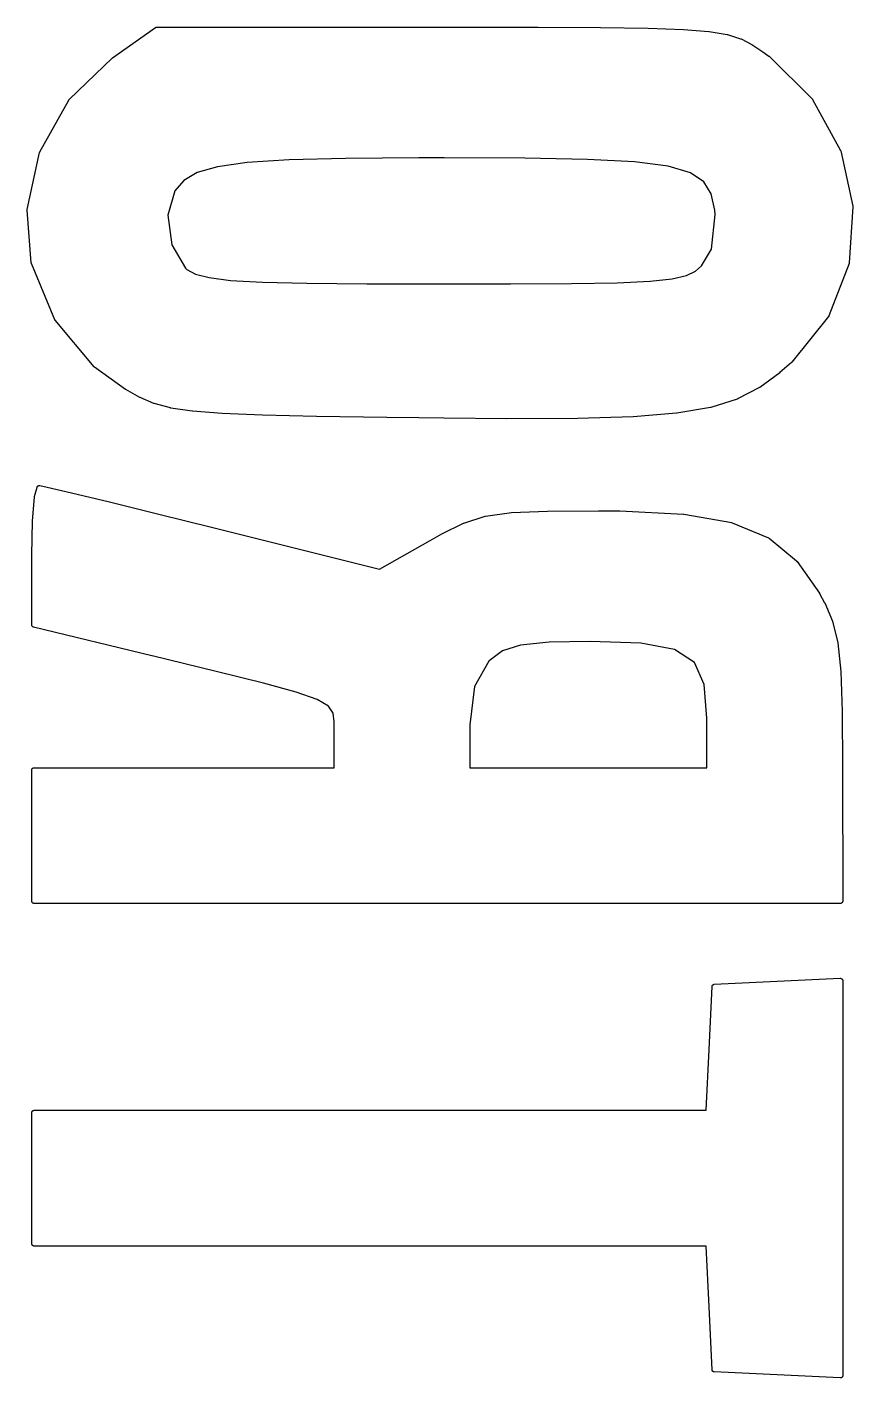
# Model space of a CAD drawing. Extents: x 6.3 to 49.3, y 9.3 to 45.7.
# Drawn here: x 38.655 to 40.39, y 15.803 to 18.641 of the extents above; entities that cross this region are included whole.
import ezdxf

# ---------------------------------------------------------------- set-up
doc = ezdxf.new("R2010")
doc.units = 0
doc.layers.add('BLACK', color=7, linetype='CONTINUOUS')

msp = doc.modelspace()

# ---------------------------------------------------------------- linework, layer by layer
at = {"layer": 'BLACK', "linetype": 'CONTINUOUS'}
for p, q in [((38.8352, 18.5763), (38.9251, 18.6398)), ((38.9251, 18.6398), (38.9252, 18.6399)), ((38.9252, 18.6399), (38.9252, 18.6399)), ((38.9252, 18.6399), (38.9253, 18.6399)), ((38.9253, 18.6399), (38.9256, 18.6401)), ((38.9256, 18.6401), (38.926, 18.6403)), ((38.926, 18.6403), (38.9261, 18.6404)), ((38.9261, 18.6404), (38.9265, 18.6405)), ((38.9261, 18.6404), (38.9261, 18.6404)), ((38.9265, 18.6405), (38.927, 18.6406)), ((38.927, 18.6406), (38.927, 18.6407)), ((38.927, 18.6407), (38.9275, 18.6407)), ((38.927, 18.6406), (38.927, 18.6406)), ((38.9275, 18.6407), (38.9279, 18.6408)), ((38.9279, 18.6408), (38.928, 18.6407)), ((38.928, 18.6407), (38.928, 18.6408)), ((38.928, 18.6408), (39.5621, 18.6408)), ((39.5621, 18.6408), (39.7291, 18.6406)), ((39.7291, 18.6406), (39.7292, 18.6406)), ((39.7292, 18.6406), (39.86, 18.64)), ((39.86, 18.64), (39.8601, 18.64)), ((39.8601, 18.64), (39.8601, 18.64)), ((39.8601, 18.64), (39.9599, 18.6386)), ((39.9599, 18.6386), (39.96, 18.6386)), ((39.96, 18.6386), (39.96, 18.6386)), ((39.96, 18.6386), (39.96, 18.6386)), ((39.96, 18.6386), (40.0341, 18.6359)), ((40.0341, 18.6359), (40.0342, 18.6359)), ((40.0342, 18.6359), (40.0342, 18.6359)), ((40.0342, 18.6359), (40.0343, 18.6359)), ((40.0343, 18.6359), (40.0877, 18.6315)), ((40.0877, 18.6315), (40.0878, 18.6315)), ((40.0878, 18.6315), (40.088, 18.6315)), ((40.088, 18.6315), (40.0881, 18.6315)), ((40.0881, 18.6315), (40.126, 18.6251)), ((40.126, 18.6251), (40.1261, 18.625)), ((40.1261, 18.625), (40.1264, 18.625)), ((40.1264, 18.625), (40.1267, 18.6249)), ((40.1267, 18.6249), (40.1543, 18.6161)), ((40.1543, 18.6161), (40.1544, 18.616)), ((40.1544, 18.616), (40.1548, 18.6159)), ((40.1548, 18.6159), (40.1551, 18.6157)), ((40.1551, 18.6157), (40.1776, 18.6041)), ((40.1776, 18.6041), (40.1777, 18.604)), ((40.1777, 18.604), (40.1779, 18.6039)), ((40.1779, 18.6039), (40.178, 18.6038)), ((40.178, 18.6038), (40.2006, 18.5889)), ((40.2006, 18.5889), (40.2006, 18.5889)), ((40.2006, 18.5889), (40.2007, 18.5888)), ((40.2007, 18.5888), (40.2007, 18.5888)), ((40.2007, 18.5888), (40.2134, 18.5798)), ((38.7438, 18.4882), (38.8346, 18.5758)), ((38.8346, 18.5758), (38.8347, 18.5759)), ((38.8347, 18.5759), (38.835, 18.5761)), ((38.835, 18.5761), (38.8352, 18.5763)), ((40.2134, 18.5798), (40.2134, 18.5798)), ((40.2134, 18.5798), (40.2137, 18.5795)), ((40.2137, 18.5795), (40.214, 18.5793)), ((40.214, 18.5793), (40.3046, 18.4896)), ((38.6824, 18.3783), (38.7429, 18.487)), ((38.7429, 18.4871), (38.7431, 18.4872)), ((38.7429, 18.487), (38.7429, 18.4871)), ((38.7431, 18.4872), (38.7432, 18.4874)), ((38.7432, 18.4874), (38.7433, 18.4876)), ((38.7433, 18.4876), (38.7435, 18.4878)), ((38.7435, 18.4878), (38.7437, 18.488)), ((38.7437, 18.488), (38.7438, 18.4882)), ((40.3046, 18.4896), (40.3046, 18.4896)), ((40.3046, 18.4896), (40.3048, 18.4894)), ((40.3048, 18.4894), (40.3049, 18.4893)), ((40.3049, 18.4893), (40.3051, 18.4891)), ((40.3051, 18.4891), (40.3053, 18.4888)), ((40.3053, 18.4888), (40.3054, 18.4887)), ((40.3054, 18.4887), (40.3055, 18.4885)), ((40.3055, 18.4885), (40.364, 18.3817)), ((38.6555, 18.2572), (38.6818, 18.377)), ((38.6818, 18.377), (38.6819, 18.3771)), ((38.6819, 18.3773), (38.682, 18.3775)), ((38.6819, 18.3771), (38.6819, 18.3773)), ((38.682, 18.3775), (38.6821, 18.3777)), ((38.6821, 18.3777), (38.6822, 18.378)), ((38.6822, 18.378), (38.6823, 18.3782)), ((38.6823, 18.3782), (38.6824, 18.3783)), ((39.2059, 18.3619), (39.118, 18.3563)), ((39.3242, 18.3648), (39.2059, 18.3619)), ((39.478, 18.3658), (39.3242, 18.3648)), ((39.5315, 18.3659), (39.478, 18.3658)), ((39.7008, 18.3652), (39.5315, 18.3659)), ((39.8325, 18.3627), (39.7008, 18.3652)), ((39.9314, 18.3574), (39.8325, 18.3627)), ((40.364, 18.3817), (40.364, 18.3816)), ((40.364, 18.3816), (40.3641, 18.3815)), ((40.3641, 18.3815), (40.3642, 18.3813)), ((40.3642, 18.3813), (40.3642, 18.381)), ((40.3642, 18.381), (40.3644, 18.3807)), ((40.3644, 18.3807), (40.3644, 18.3806)), ((40.3644, 18.3806), (40.3645, 18.3804)), ((40.3645, 18.3804), (40.3901, 18.2644)), ((39.0128, 18.3349), (38.9849, 18.3181)), ((39.0554, 18.3474), (39.0128, 18.3349)), ((39.118, 18.3563), (39.0554, 18.3474)), ((40.002, 18.3483), (39.9314, 18.3574)), ((40.049, 18.3345), (40.002, 18.3483)), ((40.0772, 18.3155), (40.049, 18.3345)), ((38.9849, 18.3181), (38.9662, 18.2967)), ((40.0925, 18.2902), (40.0772, 18.3155)), ((38.9662, 18.2967), (38.9513, 18.2454)), ((40.0998, 18.2562), (40.0925, 18.2902)), ((38.6554, 18.2568), (38.6555, 18.257)), ((38.6554, 18.2565), (38.6554, 18.2568)), ((38.6554, 18.2563), (38.6554, 18.2565)), ((38.6554, 18.256), (38.6554, 18.2563)), ((38.6554, 18.2558), (38.6554, 18.256)), ((38.6644, 18.1455), (38.6554, 18.2558)), ((38.6554, 18.2558), (38.6554, 18.2558)), ((38.6555, 18.257), (38.6555, 18.2572)), ((40.1008, 18.247), (40.0998, 18.2562)), ((40.3902, 18.263), (40.3823, 18.1458)), ((40.3901, 18.2644), (40.3901, 18.2644)), ((40.3901, 18.2644), (40.3902, 18.2642)), ((40.3902, 18.2642), (40.3902, 18.264)), ((40.3902, 18.264), (40.3902, 18.2637)), ((40.3902, 18.2637), (40.3902, 18.2634)), ((40.3902, 18.2634), (40.3902, 18.2632)), ((40.3902, 18.2632), (40.3902, 18.263)), ((38.9513, 18.2454), (38.9593, 18.1831)), ((40.0928, 18.1744), (40.1008, 18.247)), ((38.9593, 18.1831), (38.9881, 18.1343)), ((40.0722, 18.1395), (40.0928, 18.1744)), ((38.6645, 18.1453), (38.6644, 18.1455)), ((38.6645, 18.145), (38.6645, 18.1453)), ((38.6646, 18.1448), (38.6645, 18.145)), ((38.6646, 18.1445), (38.6646, 18.1448)), ((38.6647, 18.1443), (38.6646, 18.1445)), ((38.6648, 18.1441), (38.6647, 18.1443)), ((38.6648, 18.144), (38.6648, 18.1441)), ((38.7136, 18.026), (38.6648, 18.144)), ((38.9881, 18.1343), (38.991, 18.1318)), ((40.0592, 18.1278), (40.0722, 18.1395)), ((40.382, 18.1443), (40.3398, 18.0338)), ((40.3821, 18.1446), (40.382, 18.1443)), ((40.3822, 18.145), (40.3821, 18.1448)), ((40.3821, 18.1448), (40.3821, 18.1446)), ((40.3823, 18.1453), (40.3822, 18.145)), ((40.3823, 18.1458), (40.3823, 18.1457)), ((40.3823, 18.1457), (40.3823, 18.1455)), ((40.3823, 18.1455), (40.3823, 18.1453)), ((38.991, 18.1318), (39.009, 18.1219)), ((39.009, 18.1219), (39.0378, 18.1143)), ((39.0378, 18.1143), (39.083, 18.1086)), ((39.083, 18.1086), (39.1499, 18.1048)), ((39.8952, 18.1036), (39.9639, 18.1068)), ((39.9639, 18.1068), (40.0107, 18.1117)), ((40.0107, 18.1117), (40.0406, 18.1186)), ((40.0406, 18.1186), (40.0592, 18.1278)), ((39.1499, 18.1048), (39.2433, 18.1025)), ((39.2433, 18.1025), (39.3688, 18.1013)), ((39.3688, 18.1013), (39.3688, 18.1013)), ((39.3688, 18.1013), (39.5313, 18.101)), ((39.5313, 18.101), (39.6709, 18.1011)), ((39.6709, 18.1011), (39.7993, 18.1019)), ((39.7993, 18.1019), (39.8952, 18.1036)), ((38.7137, 18.0258), (38.7136, 18.026)), ((38.7138, 18.0256), (38.7137, 18.0258)), ((38.7139, 18.0254), (38.7138, 18.0256)), ((38.714, 18.0252), (38.7139, 18.0254)), ((38.7142, 18.025), (38.714, 18.0252)), ((38.7143, 18.0248), (38.7142, 18.025)), ((38.7144, 18.0247), (38.7143, 18.0248)), ((38.7963, 17.9268), (38.7144, 18.0247)), ((40.339, 18.0325), (40.2617, 17.9366)), ((40.3392, 18.0327), (40.339, 18.0325)), ((40.3393, 18.0329), (40.3392, 18.0327)), ((40.3394, 18.0331), (40.3393, 18.0329)), ((40.3395, 18.0333), (40.3394, 18.0331)), ((40.3396, 18.0335), (40.3395, 18.0333)), ((40.3398, 18.0338), (40.3396, 18.0335)), ((40.3398, 18.0338), (40.3398, 18.0338)), ((40.2611, 17.936), (40.2369, 17.915)), ((40.2614, 17.9363), (40.2611, 17.936)), ((40.2617, 17.9366), (40.2614, 17.9363)), ((40.2617, 17.9366), (40.2617, 17.9366)), ((38.7964, 17.9268), (38.7963, 17.9268)), ((38.7965, 17.9267), (38.7964, 17.9268)), ((38.7968, 17.9264), (38.7965, 17.9267)), ((38.797, 17.9261), (38.7968, 17.9264)), ((38.7971, 17.9261), (38.797, 17.9261)), ((38.7972, 17.926), (38.7971, 17.9261)), ((38.7973, 17.926), (38.7972, 17.926)), ((38.8622, 17.8795), (38.7973, 17.926)), ((40.2366, 17.9147), (40.1946, 17.8838)), ((40.2367, 17.9148), (40.2366, 17.9147)), ((40.2369, 17.9149), (40.2367, 17.9148)), ((40.2369, 17.915), (40.2369, 17.9149)), ((38.8624, 17.8793), (38.8622, 17.8795)), ((38.8626, 17.8792), (38.8624, 17.8793)), ((38.8627, 17.8791), (38.8626, 17.8792)), ((38.8923, 17.8629), (38.8627, 17.8791)), ((40.1939, 17.8834), (40.1479, 17.8596)), ((40.1942, 17.8836), (40.1939, 17.8834)), ((40.1945, 17.8838), (40.1942, 17.8836)), ((40.1946, 17.8838), (40.1945, 17.8838)), ((38.8924, 17.8629), (38.8923, 17.8629)), ((38.8926, 17.8628), (38.8924, 17.8629)), ((38.8927, 17.8627), (38.8926, 17.8628)), ((38.9217, 17.8502), (38.8927, 17.8627)), ((38.922, 17.8501), (38.9217, 17.8502)), ((38.9223, 17.85), (38.922, 17.8501)), ((38.9224, 17.85), (38.9223, 17.85)), ((38.9566, 17.8406), (38.9224, 17.85)), ((40.1471, 17.8593), (40.0915, 17.8418)), ((40.1474, 17.8594), (40.1471, 17.8593)), ((40.1478, 17.8596), (40.1474, 17.8594)), ((40.1479, 17.8596), (40.1478, 17.8596)), ((38.9569, 17.8405), (38.9566, 17.8406)), ((38.9571, 17.8405), (38.9569, 17.8405)), ((38.9572, 17.8405), (38.9571, 17.8405)), ((39.0025, 17.8336), (38.9572, 17.8405)), ((39.0026, 17.8336), (39.0025, 17.8336)), ((39.0028, 17.8336), (39.0026, 17.8336)), ((39.0029, 17.8336), (39.0028, 17.8336)), ((39.065, 17.8287), (39.0029, 17.8336)), ((39.0651, 17.8287), (39.065, 17.8287)), ((39.0652, 17.8287), (39.0651, 17.8287)), ((39.0651, 17.8287), (39.0651, 17.8287)), ((39.15, 17.8253), (39.0652, 17.8287)), ((39.1501, 17.8253), (39.15, 17.8253)), ((39.15, 17.8253), (39.15, 17.8253)), ((39.2634, 17.8228), (39.1501, 17.8253)), ((39.1501, 17.8253), (39.1501, 17.8253)), ((39.2635, 17.8228), (39.2634, 17.8228)), ((39.411, 17.8207), (39.2635, 17.8228)), ((39.9286, 17.8221), (39.8116, 17.8185)), ((39.9287, 17.8221), (39.9286, 17.8221)), ((39.9288, 17.8221), (39.9287, 17.8221)), ((40.0198, 17.8295), (39.9288, 17.8221)), ((39.9288, 17.8221), (39.9288, 17.8221)), ((40.02, 17.8295), (40.0198, 17.8295)), ((40.0202, 17.8295), (40.02, 17.8295)), ((40.0203, 17.8295), (40.0202, 17.8295)), ((40.0908, 17.8416), (40.0203, 17.8295)), ((40.0911, 17.8417), (40.0908, 17.8416)), ((40.0914, 17.8417), (40.0911, 17.8417)), ((40.0915, 17.8418), (40.0914, 17.8417)), ((39.4111, 17.8207), (39.411, 17.8207)), ((39.411, 17.8207), (39.411, 17.8207)), ((39.478, 17.8198), (39.4111, 17.8207)), ((39.5312, 17.8193), (39.478, 17.8198)), ((39.478, 17.8198), (39.478, 17.8198)), ((39.6631, 17.818), (39.5312, 17.8193)), ((39.5312, 17.8193), (39.5312, 17.8193)), ((39.6632, 17.818), (39.6631, 17.818)), ((39.8115, 17.8185), (39.6632, 17.818)), ((39.8116, 17.8185), (39.8115, 17.8185)), ((39.8115, 17.8185), (39.8115, 17.8185)), ((39.8116, 17.8185), (39.8116, 17.8185)), ((38.6669, 17.6029), (38.6709, 17.6537)), ((38.6709, 17.6538), (38.671, 17.6543)), ((38.6709, 17.6537), (38.6709, 17.6538)), ((38.6709, 17.6537), (38.6709, 17.6537)), ((38.6709, 17.6537), (38.6709, 17.6537)), ((38.6709, 17.6537), (38.6709, 17.6537)), ((38.671, 17.6543), (38.671, 17.6547)), ((38.671, 17.6547), (38.6711, 17.6547)), ((38.6711, 17.6547), (38.6765, 17.674)), ((38.6711, 17.6547), (38.6711, 17.6547)), ((38.6711, 17.6547), (38.6711, 17.6547)), ((38.6765, 17.674), (38.6766, 17.6741)), ((38.6766, 17.6741), (38.6767, 17.6744)), ((38.6767, 17.6744), (38.6768, 17.6746)), ((38.6768, 17.6746), (38.6769, 17.6748)), ((38.6769, 17.675), (38.6771, 17.6752)), ((38.6769, 17.6748), (38.6769, 17.675)), ((38.6771, 17.6752), (38.6772, 17.6755)), ((38.6772, 17.6755), (38.6774, 17.6756)), ((38.6774, 17.6756), (38.6775, 17.6758)), ((38.6775, 17.6758), (38.6777, 17.676)), ((38.6777, 17.676), (38.6778, 17.6762)), ((38.6778, 17.6762), (38.678, 17.6764)), ((38.678, 17.6764), (38.6782, 17.6765)), ((38.6782, 17.6765), (38.6784, 17.6767)), ((38.6784, 17.6767), (38.6786, 17.6768)), ((38.6786, 17.6768), (38.6788, 17.6769)), ((38.6788, 17.6769), (38.679, 17.6771)), ((38.679, 17.6771), (38.6792, 17.6772)), ((38.6792, 17.6772), (38.6795, 17.6773)), ((38.6795, 17.6773), (38.6797, 17.6774)), ((38.6797, 17.6774), (38.6799, 17.6774)), ((38.6799, 17.6774), (38.6801, 17.6775)), ((38.6801, 17.6775), (38.6804, 17.6776)), ((38.6804, 17.6776), (38.6806, 17.6776)), ((38.6806, 17.6776), (38.6808, 17.6776)), ((38.6808, 17.6776), (38.6811, 17.6776)), ((38.6811, 17.6776), (38.6814, 17.6777)), ((38.6814, 17.6777), (38.6816, 17.6776)), ((38.6816, 17.6776), (38.6818, 17.6776)), ((38.6818, 17.6776), (38.6821, 17.6776)), ((38.6821, 17.6776), (38.6823, 17.6776)), ((38.6823, 17.6776), (38.6978, 17.6744)), ((38.6978, 17.6744), (38.6979, 17.6744)), ((38.6979, 17.6744), (38.6979, 17.6744)), ((38.6979, 17.6744), (38.6979, 17.6744)), ((38.6979, 17.6744), (38.7488, 17.6625)), ((38.7488, 17.6625), (38.7489, 17.6625)), ((38.7489, 17.6625), (38.7489, 17.6625)), ((38.7489, 17.6625), (38.8284, 17.6432)), ((38.8284, 17.6432), (38.8285, 17.6432)), ((38.8285, 17.6432), (38.8285, 17.6432)), ((38.8285, 17.6432), (38.9297, 17.6183)), ((39.6732, 17.6209), (39.7486, 17.6241)), ((39.7486, 17.6241), (39.7486, 17.6241)), ((39.7486, 17.6241), (39.7487, 17.6241)), ((39.7487, 17.6241), (39.7488, 17.6241)), ((39.7488, 17.6241), (39.8556, 17.6247)), ((39.8556, 17.6247), (39.8557, 17.6247)), ((39.8557, 17.6247), (39.9004, 17.6244)), ((39.9004, 17.6244), (39.9004, 17.6244)), ((39.9004, 17.6244), (39.9005, 17.6244)), ((39.9005, 17.6244), (39.9006, 17.6244)), ((39.9006, 17.6244), (40.0341, 17.6176)), ((38.6653, 17.5312), (38.6669, 17.6026)), ((38.6669, 17.6028), (38.6669, 17.6029)), ((38.6669, 17.6027), (38.6669, 17.6028)), ((38.6669, 17.6026), (38.6669, 17.6027)), ((38.9297, 17.6183), (38.9297, 17.6183)), ((38.9297, 17.6183), (38.9297, 17.6183)), ((38.9297, 17.6183), (38.9297, 17.6183)), ((38.9297, 17.6183), (38.9297, 17.6183)), ((38.9297, 17.6183), (39.0457, 17.5894)), ((39.5268, 17.5764), (39.5721, 17.5986)), ((39.5721, 17.5986), (39.5722, 17.5987)), ((39.5722, 17.5987), (39.5725, 17.5988)), ((39.5725, 17.5988), (39.5728, 17.5989)), ((39.5728, 17.5989), (39.6174, 17.613)), ((39.6174, 17.613), (39.6175, 17.613)), ((39.6175, 17.613), (39.6178, 17.6131)), ((39.6178, 17.6131), (39.6182, 17.6131)), ((39.6182, 17.6131), (39.6728, 17.6208)), ((39.6728, 17.6208), (39.6728, 17.6208)), ((39.6728, 17.6208), (39.673, 17.6208)), ((39.673, 17.6208), (39.6732, 17.6209)), ((40.0341, 17.6176), (40.0341, 17.6176)), ((40.0341, 17.6176), (40.0344, 17.6175)), ((40.0344, 17.6175), (40.0347, 17.6175)), ((40.0347, 17.6175), (40.1357, 17.5997)), ((40.1357, 17.5997), (40.1358, 17.5997)), ((40.1358, 17.5997), (40.1358, 17.5996)), ((40.1358, 17.5996), (40.1358, 17.5996)), ((40.1358, 17.5996), (40.1362, 17.5995)), ((40.1362, 17.5995), (40.1367, 17.5994)), ((40.1367, 17.5994), (40.1367, 17.5994)), ((40.1367, 17.5994), (40.1368, 17.5994)), ((40.1368, 17.5994), (40.2126, 17.5679)), ((39.0457, 17.5894), (39.0458, 17.5894)), ((39.0458, 17.5894), (39.0458, 17.5894)), ((39.0458, 17.5894), (39.396, 17.5017)), ((39.5021, 17.5624), (39.5265, 17.5762)), ((39.5265, 17.5762), (39.5266, 17.5763)), ((39.5266, 17.5763), (39.5267, 17.5763)), ((39.5267, 17.5763), (39.5268, 17.5764)), ((40.2126, 17.5679), (40.2127, 17.5678)), ((40.2127, 17.5678), (40.2129, 17.5677)), ((40.2129, 17.5677), (40.2131, 17.5676)), ((40.2131, 17.5676), (40.2133, 17.5675)), ((40.2133, 17.5675), (40.2135, 17.5674)), ((40.2135, 17.5674), (40.2137, 17.5672)), ((40.2137, 17.5672), (40.2139, 17.5671)), ((40.2139, 17.5671), (40.2718, 17.5193)), ((39.396, 17.5017), (39.502, 17.5624)), ((39.502, 17.5624), (39.5021, 17.5624)), ((39.5021, 17.5624), (39.5021, 17.5624)), ((38.6653, 17.5311), (38.6653, 17.5312)), ((38.6653, 17.5312), (38.6653, 17.5312)), ((38.6653, 17.5312), (38.6653, 17.5312)), ((38.6653, 17.5289), (38.6653, 17.5311)), ((38.6653, 17.3851), (38.6653, 17.5289)), ((40.2718, 17.5193), (40.2718, 17.5192)), ((40.2718, 17.5192), (40.2719, 17.5191)), ((40.2719, 17.5191), (40.272, 17.519)), ((40.272, 17.519), (40.2723, 17.5188)), ((40.2723, 17.5188), (40.2725, 17.5185)), ((40.2725, 17.5185), (40.2726, 17.5184)), ((40.2726, 17.5184), (40.2727, 17.5183)), ((40.2727, 17.5183), (40.3198, 17.4514)), ((40.3198, 17.4514), (40.3198, 17.4514)), ((40.3198, 17.4514), (40.3199, 17.4511)), ((40.3199, 17.4511), (40.3201, 17.4509)), ((40.3201, 17.4509), (40.3306, 17.4316)), ((40.3306, 17.4316), (40.3307, 17.4316)), ((40.3307, 17.4316), (40.3307, 17.4314)), ((40.3307, 17.4314), (40.3308, 17.4312)), ((40.3308, 17.4312), (40.3472, 17.393)), ((38.6654, 17.3847), (38.6653, 17.3851)), ((38.6654, 17.3843), (38.6654, 17.3847)), ((38.6654, 17.3842), (38.6654, 17.3843)), ((38.6654, 17.3841), (38.6654, 17.3842)), ((38.6655, 17.3837), (38.6654, 17.3841)), ((38.6656, 17.3834), (38.6655, 17.3837)), ((38.6657, 17.3833), (38.6656, 17.3834)), ((38.6657, 17.3832), (38.6657, 17.3833)), ((38.6659, 17.3828), (38.6657, 17.3832)), ((38.666, 17.3825), (38.6659, 17.3828)), ((38.6661, 17.3824), (38.666, 17.3825)), ((38.6662, 17.3823), (38.6661, 17.3824)), ((38.6664, 17.382), (38.6662, 17.3823)), ((38.6666, 17.3817), (38.6664, 17.382)), ((38.6667, 17.3816), (38.6666, 17.3817)), ((38.6668, 17.3815), (38.6667, 17.3816)), ((38.6671, 17.3813), (38.6668, 17.3815)), ((38.6673, 17.3811), (38.6671, 17.3813)), ((38.6674, 17.381), (38.6673, 17.3811)), ((38.6675, 17.3809), (38.6674, 17.381)), ((38.6679, 17.3807), (38.6675, 17.3809)), ((38.6682, 17.3805), (38.6679, 17.3807)), ((38.6683, 17.3805), (38.6682, 17.3805)), ((38.6684, 17.3804), (38.6683, 17.3805)), ((38.6687, 17.3803), (38.6684, 17.3804)), ((38.6691, 17.3802), (38.6687, 17.3803)), ((38.9178, 17.3197), (38.6691, 17.3802)), ((38.6691, 17.3802), (38.6691, 17.3802)), ((40.3472, 17.393), (40.3472, 17.393)), ((40.3472, 17.393), (40.3473, 17.3926)), ((40.3473, 17.3926), (40.3475, 17.3922)), ((40.3475, 17.3922), (40.3582, 17.3478)), ((39.6918, 17.3426), (39.6539, 17.3301)), ((39.7518, 17.3487), (39.6918, 17.3426)), ((39.8381, 17.3502), (39.7518, 17.3487)), ((39.9449, 17.3466), (39.8381, 17.3502)), ((40.0156, 17.3331), (39.9449, 17.3466)), ((40.3582, 17.3478), (40.3582, 17.3477)), ((40.3582, 17.3477), (40.3582, 17.3474)), ((40.3582, 17.3474), (40.3583, 17.3471)), ((40.3583, 17.3471), (40.3645, 17.2873)), ((38.9179, 17.3196), (38.9178, 17.3197)), ((39.0528, 17.2869), (38.9179, 17.3196)), ((39.6539, 17.3301), (39.6261, 17.3091)), ((40.057, 17.3058), (40.0156, 17.3331)), ((39.1521, 17.2622), (39.0528, 17.2869)), ((39.6255, 17.3084), (39.595, 17.2554)), ((39.6261, 17.3091), (39.6255, 17.3084)), ((40.0775, 17.2599), (40.057, 17.3058)), ((40.3645, 17.2873), (40.3645, 17.2873)), ((40.3645, 17.2873), (40.3645, 17.2871)), ((40.3645, 17.2871), (40.3645, 17.287)), ((40.3645, 17.287), (40.3675, 17.2029)), ((39.221, 17.2434), (39.1521, 17.2622)), ((39.595, 17.2554), (39.5855, 17.175)), ((40.0835, 17.1889), (40.0775, 17.2599)), ((39.2647, 17.228), (39.221, 17.2434)), ((39.2884, 17.214), (39.2647, 17.228)), ((39.2983, 17.1997), (39.2884, 17.214)), ((39.3008, 17.1811), (39.2983, 17.1997)), ((40.3675, 17.2029), (40.3675, 17.2028)), ((40.3675, 17.2028), (40.3675, 17.2028)), ((40.3675, 17.2028), (40.3675, 17.2027)), ((40.3675, 17.2027), (40.3683, 17.0853)), ((39.3003, 17.1551), (39.3008, 17.1811)), ((39.5855, 17.175), (39.5855, 17.085)), ((40.0835, 17.1826), (40.0835, 17.1889)), ((40.0835, 17.085), (40.0835, 17.1826)), ((39.3003, 17.155), (39.3003, 17.1551)), ((39.3003, 17.1551), (39.3003, 17.1551)), ((39.3003, 17.1532), (39.3003, 17.155)), ((39.3003, 17.085), (39.3003, 17.1532)), ((38.6668, 17.0836), (38.6672, 17.0838)), ((38.6668, 17.0835), (38.6668, 17.0836)), ((38.6668, 17.0836), (38.6668, 17.0836)), ((38.6672, 17.0838), (38.6676, 17.0842)), ((38.6676, 17.0842), (38.668, 17.0844)), ((38.6676, 17.0842), (38.6676, 17.0842)), ((38.6676, 17.0842), (38.6676, 17.0842)), ((38.668, 17.0844), (38.6684, 17.0846)), ((38.6684, 17.0846), (38.6684, 17.0846)), ((38.6684, 17.0846), (38.6685, 17.0846)), ((38.6685, 17.0846), (38.6689, 17.0848)), ((38.6689, 17.0848), (38.6694, 17.0849)), ((38.6694, 17.0849), (38.6694, 17.0849)), ((38.6694, 17.0849), (38.6694, 17.0849)), ((38.6694, 17.0849), (38.6698, 17.0849)), ((38.6698, 17.0849), (38.6703, 17.085)), ((38.6703, 17.085), (39.3003, 17.085)), ((39.5855, 17.085), (40.0835, 17.085)), ((40.3683, 17.0853), (40.3683, 17.0853)), ((40.3683, 17.0853), (40.3687, 16.8048)), ((38.6653, 17.0801), (38.6654, 17.0807)), ((38.6653, 16.8048), (38.6653, 17.0801)), ((38.6654, 17.081), (38.6656, 17.0816)), ((38.6654, 17.0807), (38.6654, 17.081)), ((38.6654, 17.081), (38.6654, 17.081)), ((38.6654, 17.081), (38.6654, 17.081)), ((38.6656, 17.0816), (38.6657, 17.0819)), ((38.6657, 17.082), (38.666, 17.0825)), ((38.6657, 17.0819), (38.6657, 17.082)), ((38.6657, 17.082), (38.6657, 17.082)), ((38.666, 17.0825), (38.6662, 17.0828)), ((38.6662, 17.0828), (38.6665, 17.0832)), ((38.6662, 17.0828), (38.6662, 17.0828)), ((38.6662, 17.0828), (38.6662, 17.0828)), ((38.6665, 17.0832), (38.6668, 17.0835)), ((38.6654, 16.8043), (38.6653, 16.8048)), ((38.6654, 16.8039), (38.6654, 16.8043)), ((38.6656, 16.8034), (38.6654, 16.8039)), ((38.6654, 16.8039), (38.6654, 16.8039)), ((38.6654, 16.8039), (38.6654, 16.8039)), ((38.6657, 16.803), (38.6656, 16.8034)), ((38.6657, 16.8029), (38.6657, 16.803)), ((38.6659, 16.8025), (38.6657, 16.8029)), ((38.6657, 16.8029), (38.6657, 16.8029)), ((38.6661, 16.8021), (38.6659, 16.8025)), ((38.6662, 16.8021), (38.6661, 16.8021)), ((38.6665, 16.8017), (38.6662, 16.8021)), ((38.6662, 16.8021), (38.6662, 16.8021)), ((38.6668, 16.8013), (38.6665, 16.8017)), ((38.6671, 16.801), (38.6668, 16.8013)), ((38.6668, 16.8013), (38.6668, 16.8013)), ((38.6668, 16.8013), (38.6668, 16.8013)), ((38.6675, 16.8007), (38.6671, 16.801)), ((38.6679, 16.8005), (38.6675, 16.8007)), ((38.6675, 16.8007), (38.6675, 16.8007)), ((38.6675, 16.8007), (38.6675, 16.8007)), ((38.6684, 16.8002), (38.6679, 16.8005)), ((38.6688, 16.8001), (38.6684, 16.8002)), ((38.6684, 16.8002), (38.6684, 16.8002)), ((38.6684, 16.8002), (38.6684, 16.8002)), ((38.6693, 16.7999), (38.6688, 16.8001)), ((38.6698, 16.7999), (38.6693, 16.7999)), ((38.6693, 16.7999), (38.6693, 16.7999)), ((38.6693, 16.7999), (38.6693, 16.7999)), ((38.6703, 16.7998), (38.6698, 16.7999)), ((40.3637, 16.7998), (38.6703, 16.7998)), ((40.3642, 16.7999), (40.3637, 16.7998)), ((40.3646, 16.7999), (40.3642, 16.7999)), ((40.3652, 16.8001), (40.3646, 16.7999)), ((40.3646, 16.7999), (40.3646, 16.7999)), ((40.3646, 16.7999), (40.3646, 16.7999)), ((40.3655, 16.8002), (40.3652, 16.8001)), ((40.3656, 16.8002), (40.3655, 16.8002)), ((40.3661, 16.8005), (40.3656, 16.8002)), ((40.3656, 16.8002), (40.3656, 16.8002)), ((40.3664, 16.8007), (40.3661, 16.8005)), ((40.3669, 16.8011), (40.3664, 16.8007)), ((40.3664, 16.8007), (40.3664, 16.8007)), ((40.3664, 16.8007), (40.3664, 16.8007)), ((40.3672, 16.8013), (40.3669, 16.8011)), ((40.3675, 16.8017), (40.3672, 16.8013)), ((40.3672, 16.8013), (40.3672, 16.8013)), ((40.3672, 16.8013), (40.3672, 16.8013)), ((40.3678, 16.802), (40.3675, 16.8017)), ((40.368, 16.8024), (40.3678, 16.802)), ((40.3678, 16.802), (40.3678, 16.802)), ((40.3678, 16.802), (40.3678, 16.802)), ((40.3683, 16.8029), (40.368, 16.8024)), ((40.3684, 16.8033), (40.3683, 16.8029)), ((40.3683, 16.8029), (40.3683, 16.8029)), ((40.3683, 16.8029), (40.3683, 16.8029)), ((40.3686, 16.8038), (40.3684, 16.8033)), ((40.3687, 16.8048), (40.3686, 16.8043)), ((40.3686, 16.8043), (40.3686, 16.8038)), ((40.3686, 16.8038), (40.3686, 16.8038)), ((40.3686, 16.8038), (40.3686, 16.8038)), ((40.3687, 16.8048), (40.3687, 16.8048)), ((40.0972, 16.6295), (40.0974, 16.6296)), ((40.0974, 16.6296), (40.0977, 16.6297)), ((40.0977, 16.6297), (40.0979, 16.6298)), ((40.0979, 16.6298), (40.0981, 16.6298)), ((40.0981, 16.6298), (40.0984, 16.6299)), ((40.0984, 16.6299), (40.0986, 16.6299)), ((40.0986, 16.6299), (40.0988, 16.6299)), ((40.0988, 16.6299), (40.2311, 16.6362)), ((40.2311, 16.6362), (40.2312, 16.6362)), ((40.2312, 16.6362), (40.3634, 16.6425)), ((40.2312, 16.6362), (40.2312, 16.6362)), ((40.3634, 16.6425), (40.3635, 16.6425)), ((40.3635, 16.6425), (40.3636, 16.6425)), ((40.3636, 16.6425), (40.3637, 16.6425)), ((40.3637, 16.6425), (40.3641, 16.6425)), ((40.3641, 16.6425), (40.3645, 16.6425)), ((40.3645, 16.6425), (40.3646, 16.6424)), ((40.3646, 16.6424), (40.3647, 16.6424)), ((40.3647, 16.6424), (40.365, 16.6423)), ((40.365, 16.6423), (40.3654, 16.6422)), ((40.3654, 16.6422), (40.3655, 16.6422)), ((40.3655, 16.6422), (40.3656, 16.6421)), ((40.3656, 16.6421), (40.3659, 16.642)), ((40.3659, 16.642), (40.3663, 16.6418)), ((40.3663, 16.6418), (40.3664, 16.6417)), ((40.3664, 16.6417), (40.3665, 16.6417)), ((40.3665, 16.6417), (40.3668, 16.6414)), ((40.3668, 16.6414), (40.3671, 16.6412)), ((40.3671, 16.6412), (40.3671, 16.6411)), ((40.3671, 16.6411), (40.3672, 16.641)), ((40.3672, 16.641), (40.3675, 16.6407)), ((40.3675, 16.6407), (40.3677, 16.6405)), ((40.3677, 16.6405), (40.3678, 16.6404)), ((40.3678, 16.6404), (40.3678, 16.6403)), ((40.3678, 16.6403), (40.368, 16.6399)), ((40.368, 16.6399), (40.3682, 16.6396)), ((40.3682, 16.6396), (40.3682, 16.6395)), ((40.3682, 16.6395), (40.3683, 16.6394)), ((40.3683, 16.6394), (40.3684, 16.6391)), ((40.3684, 16.6391), (40.3685, 16.6387)), ((40.3685, 16.6387), (40.3685, 16.6386)), ((40.3685, 16.6386), (40.3686, 16.6385)), ((40.3686, 16.6385), (40.3686, 16.6381)), ((40.3686, 16.6381), (40.3687, 16.6377)), ((40.3687, 16.6377), (40.3687, 16.6376)), ((40.3687, 16.6376), (40.3687, 16.6375)), ((40.3687, 16.6375), (40.3687, 15.8079)), ((40.0878, 16.4929), (40.0941, 16.6252)), ((40.0941, 16.6257), (40.0942, 16.6259)), ((40.0941, 16.6255), (40.0941, 16.6257)), ((40.0941, 16.6252), (40.0941, 16.6255)), ((40.0941, 16.6252), (40.0941, 16.6252)), ((40.0942, 16.6262), (40.0943, 16.6264)), ((40.0942, 16.6259), (40.0942, 16.6262)), ((40.0943, 16.6264), (40.0944, 16.6266)), ((40.0944, 16.6266), (40.0945, 16.6269)), ((40.0945, 16.6269), (40.0946, 16.6271)), ((40.0946, 16.6271), (40.0947, 16.6273)), ((40.0947, 16.6273), (40.0948, 16.6275)), ((40.0948, 16.6275), (40.095, 16.6277)), ((40.095, 16.6277), (40.0951, 16.6279)), ((40.0951, 16.6279), (40.0953, 16.6281)), ((40.0953, 16.6281), (40.0954, 16.6283)), ((40.0954, 16.6283), (40.0956, 16.6285)), ((40.0956, 16.6285), (40.0958, 16.6287)), ((40.0958, 16.6287), (40.0959, 16.6288)), ((40.0959, 16.6288), (40.0961, 16.6289)), ((40.0961, 16.6289), (40.0963, 16.6291)), ((40.0963, 16.6291), (40.0965, 16.6292)), ((40.0965, 16.6292), (40.0968, 16.6293)), ((40.0968, 16.6293), (40.097, 16.6294)), ((40.097, 16.6294), (40.0972, 16.6295)), ((40.0817, 16.3653), (40.0878, 16.4929)), ((40.0878, 16.4929), (40.0878, 16.4929)), ((40.0878, 16.4929), (40.0878, 16.4929)), ((38.6653, 16.3604), (38.6654, 16.361)), ((38.6653, 16.0852), (38.6653, 16.3604)), ((38.6654, 16.3614), (38.6656, 16.3619)), ((38.6654, 16.3613), (38.6654, 16.3614)), ((38.6654, 16.3614), (38.6654, 16.3614)), ((38.6654, 16.361), (38.6654, 16.3613)), ((38.6656, 16.3619), (38.6657, 16.3623)), ((38.6657, 16.3623), (38.666, 16.3628)), ((38.6657, 16.3623), (38.6657, 16.3623)), ((38.6657, 16.3623), (38.6657, 16.3623)), ((38.666, 16.3628), (38.6662, 16.3631)), ((38.6662, 16.3632), (38.6665, 16.3635)), ((38.6662, 16.3631), (38.6662, 16.3632)), ((38.6662, 16.3631), (38.6662, 16.3631)), ((38.6665, 16.3635), (38.6668, 16.3639)), ((38.6668, 16.3639), (38.6672, 16.3642)), ((38.6668, 16.3639), (38.6668, 16.3639)), ((38.6668, 16.3639), (38.6668, 16.3639)), ((38.6672, 16.3642), (38.6676, 16.3645)), ((38.6676, 16.3645), (38.668, 16.3647)), ((38.6676, 16.3645), (38.6676, 16.3645)), ((38.6676, 16.3645), (38.6676, 16.3645)), ((38.668, 16.3647), (38.6684, 16.365)), ((38.6684, 16.365), (38.6684, 16.365)), ((38.6684, 16.365), (38.6685, 16.365)), ((38.6685, 16.365), (38.6689, 16.3651)), ((38.6689, 16.3651), (38.6694, 16.3652)), ((38.6694, 16.3652), (38.6698, 16.3653)), ((38.6694, 16.3652), (38.6694, 16.3652)), ((38.6694, 16.3652), (38.6694, 16.3652)), ((38.6698, 16.3653), (38.6703, 16.3653)), ((38.6703, 16.3653), (40.0817, 16.3653)), ((38.6654, 16.0847), (38.6653, 16.0852)), ((38.6654, 16.0842), (38.6654, 16.0847)), ((38.6656, 16.0838), (38.6654, 16.0842)), ((38.6654, 16.0842), (38.6654, 16.0842)), ((38.6654, 16.0842), (38.6654, 16.0842)), ((38.6657, 16.0833), (38.6656, 16.0838)), ((38.6659, 16.0829), (38.6657, 16.0833)), ((38.6657, 16.0833), (38.6657, 16.0833)), ((38.6657, 16.0833), (38.6657, 16.0833)), ((38.6661, 16.0824), (38.6659, 16.0829)), ((38.6662, 16.0824), (38.6661, 16.0824)), ((38.6665, 16.082), (38.6662, 16.0824)), ((38.6662, 16.0824), (38.6662, 16.0824)), ((38.6668, 16.0817), (38.6665, 16.082)), ((38.6668, 16.0816), (38.6668, 16.0817)), ((38.6668, 16.0817), (38.6668, 16.0817)), ((38.6671, 16.0814), (38.6668, 16.0816)), ((38.6675, 16.081), (38.6671, 16.0814)), ((38.6679, 16.0808), (38.6675, 16.081)), ((38.6675, 16.081), (38.6675, 16.081)), ((38.6675, 16.081), (38.6675, 16.081)), ((38.6684, 16.0806), (38.6679, 16.0808)), ((38.6688, 16.0804), (38.6684, 16.0806)), ((38.6684, 16.0806), (38.6684, 16.0806)), ((38.6684, 16.0806), (38.6684, 16.0806)), ((38.6693, 16.0803), (38.6688, 16.0804)), ((38.6698, 16.0802), (38.6693, 16.0803)), ((38.6693, 16.0803), (38.6693, 16.0803)), ((38.6693, 16.0803), (38.6693, 16.0803)), ((38.6703, 16.0802), (38.6698, 16.0802)), ((40.0817, 16.0802), (38.6703, 16.0802)), ((40.0878, 15.9527), (40.0817, 16.0802)), ((40.0878, 15.9526), (40.0878, 15.9527)), ((40.0878, 15.9527), (40.0878, 15.9527)), ((40.0941, 15.8203), (40.0878, 15.9526)), ((40.0941, 15.8201), (40.0941, 15.8203)), ((40.0941, 15.8199), (40.0941, 15.8201)), ((40.0942, 15.8196), (40.0941, 15.8199)), ((40.0942, 15.8194), (40.0942, 15.8196)), ((40.0943, 15.8192), (40.0942, 15.8194)), ((40.0944, 15.8189), (40.0943, 15.8192)), ((40.0945, 15.8187), (40.0944, 15.8189)), ((40.0946, 15.8185), (40.0945, 15.8187)), ((40.0947, 15.8183), (40.0946, 15.8185)), ((40.0948, 15.818), (40.0947, 15.8183)), ((40.0949, 15.8178), (40.0948, 15.818)), ((40.0951, 15.8176), (40.0949, 15.8178)), ((40.0952, 15.8174), (40.0951, 15.8176)), ((40.0953, 15.8173), (40.0952, 15.8174)), ((40.0955, 15.8171), (40.0953, 15.8173)), ((40.0957, 15.8169), (40.0955, 15.8171)), ((40.0959, 15.8168), (40.0957, 15.8169)), ((40.0961, 15.8166), (40.0959, 15.8168)), ((40.0963, 15.8165), (40.0961, 15.8166)), ((40.0965, 15.8163), (40.0963, 15.8165)), ((40.0967, 15.8162), (40.0965, 15.8163)), ((40.0969, 15.8161), (40.0967, 15.8162)), ((40.0971, 15.816), (40.0969, 15.8161)), ((40.0974, 15.8159), (40.0971, 15.816)), ((40.0976, 15.8158), (40.0974, 15.8159)), ((40.0978, 15.8157), (40.0976, 15.8158)), ((40.0981, 15.8157), (40.0978, 15.8157)), ((40.0983, 15.8156), (40.0981, 15.8157)), ((40.0985, 15.8156), (40.0983, 15.8156)), ((40.0988, 15.8156), (40.0985, 15.8156)), ((40.2311, 15.8093), (40.0988, 15.8156)), ((40.0988, 15.8156), (40.0988, 15.8156)), ((40.3634, 15.803), (40.2311, 15.8093)), ((40.2311, 15.8093), (40.2311, 15.8093)), ((40.2311, 15.8093), (40.2311, 15.8093)), ((40.3685, 15.8067), (40.3684, 15.8064)), ((40.3686, 15.8069), (40.3685, 15.8068)), ((40.3685, 15.8068), (40.3685, 15.8067)), ((40.3687, 15.8077), (40.3686, 15.8073)), ((40.3686, 15.8073), (40.3686, 15.8069)), ((40.3687, 15.8079), (40.3687, 15.8078)), ((40.3687, 15.8078), (40.3687, 15.8077)), ((40.3635, 15.803), (40.3634, 15.803)), ((40.3636, 15.803), (40.3635, 15.803)), ((40.364, 15.803), (40.3636, 15.803)), ((40.3644, 15.803), (40.364, 15.803)), ((40.3645, 15.8031), (40.3644, 15.803)), ((40.3646, 15.8031), (40.3645, 15.8031)), ((40.365, 15.8032), (40.3646, 15.8031)), ((40.3653, 15.8033), (40.365, 15.8032)), ((40.3654, 15.8033), (40.3653, 15.8033)), ((40.3655, 15.8033), (40.3654, 15.8033)), ((40.3659, 15.8035), (40.3655, 15.8033)), ((40.3662, 15.8037), (40.3659, 15.8035)), ((40.3663, 15.8037), (40.3662, 15.8037)), ((40.3664, 15.8038), (40.3663, 15.8037)), ((40.3667, 15.804), (40.3664, 15.8038)), ((40.367, 15.8043), (40.3667, 15.804)), ((40.3671, 15.8043), (40.367, 15.8043)), ((40.3672, 15.8044), (40.3671, 15.8043)), ((40.3674, 15.8047), (40.3672, 15.8044)), ((40.3677, 15.805), (40.3674, 15.8047)), ((40.3678, 15.8052), (40.3677, 15.8051)), ((40.3677, 15.8051), (40.3677, 15.805)), ((40.368, 15.8055), (40.3678, 15.8052)), ((40.3682, 15.8058), (40.368, 15.8055)), ((40.3683, 15.806), (40.3682, 15.8059)), ((40.3682, 15.8059), (40.3682, 15.8058)), ((40.3684, 15.8064), (40.3683, 15.806))]:
    msp.add_line(p, q, dxfattribs=at)

doc.saveas('drawing.dxf')
